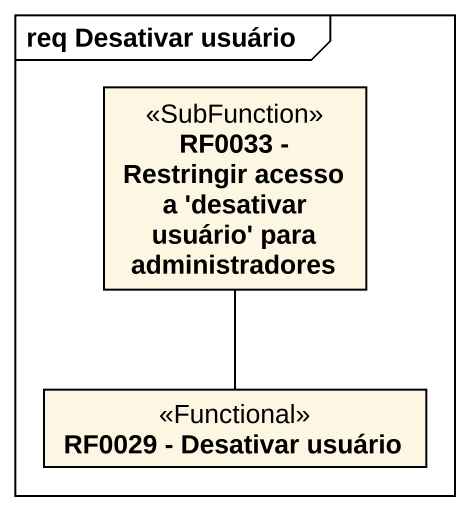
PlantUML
@startuml
mainframe req Desativar usuário
hide circle
hide empty members
class "RF0033 - Restringir acesso a 'desativar usuário' para administradores" as RF0033_Restringir_acesso_a <<SubFunction>>
class "RF0029 - Desativar usuário" as RF0029_Desativar_usuário <<Functional>>
RF0029_Desativar_usuário -up- RF0033_Restringir_acesso_a
@enduml
